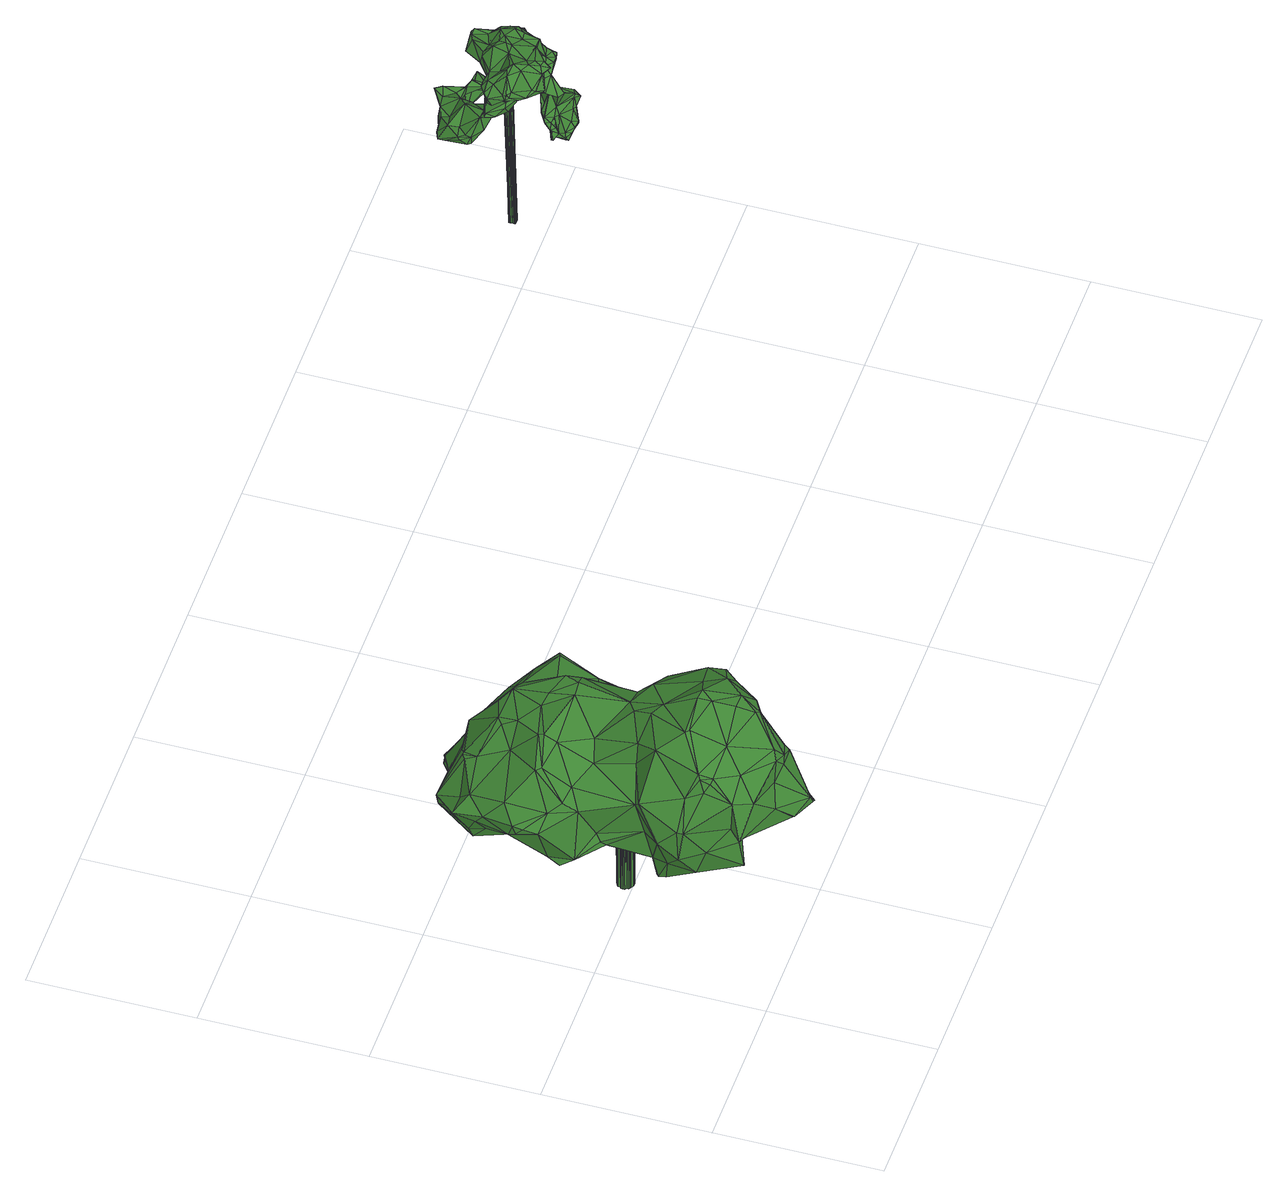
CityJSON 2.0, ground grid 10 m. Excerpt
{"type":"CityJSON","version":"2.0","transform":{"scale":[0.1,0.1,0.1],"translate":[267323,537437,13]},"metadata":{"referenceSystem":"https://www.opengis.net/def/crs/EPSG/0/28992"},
"CityObjects":{
"tree1":{"type":"SolitaryVegetationObject","attributes":{"gtid":575,"crown_width_m":16.63,"crown_median_z":21.66,"crown_r50_m":0.464,"crown_porosity":0.866,"trunk_H_m":8.47,"trunk_DBH_m":0.983,"trunk_radius_m":0.492,"trunk_base_height_m":13.19,"original_gtid":"658"},"geometry":[{"type":"Solid","lod":"3","boundaries":[[[[0,1,2]],[[3,4,5]],[[4,6,5]],[[7,8,9]],[[10,11,12]],[[13,14,15]],[[16,17,18]],[[19,20,21]],[[22,23,24]],[[25,26,27]],[[28,29,30]],[[31,32,33]],[[34,35,19]],[[36,37,38]],[[36,38,39]],[[40,41,20]],[[42,43,44]],[[45,43,42]],[[46,47,42]],[[48,49,50]],[[51,52,53]],[[1,54,55]],[[56,57,58]],[[59,60,61]],[[62,60,59]],[[63,64,65]],[[66,67,68]],[[0,2,69]],[[70,71,72]],[[6,68,73]],[[67,73,68]],[[74,75,76]],[[77,69,2]],[[48,44,43]],[[41,6,73]],[[41,40,6]],[[78,79,80]],[[81,27,26]],[[67,60,62]],[[82,83,84]],[[26,85,51]],[[86,50,81]],[[87,88,89]],[[90,91,92]],[[93,84,94]],[[83,95,96]],[[97,98,65]],[[97,65,99]],[[89,88,100]],[[30,84,96]],[[83,96,84]],[[30,29,84]],[[101,102,103]],[[6,104,68]],[[45,105,43]],[[25,27,106]],[[107,29,24]],[[107,94,29]],[[26,108,85]],[[42,109,45]],[[110,111,112]],[[113,95,114]],[[85,108,115]],[[10,112,116]],[[117,118,111]],[[111,119,117]],[[120,2,1]],[[4,121,116]],[[122,98,97]],[[62,114,73]],[[107,123,72]],[[99,124,125]],[[26,25,108]],[[113,126,59]],[[127,48,43]],[[0,128,129]],[[24,28,22]],[[19,35,20]],[[35,40,20]],[[130,131,132]],[[81,106,27]],[[24,29,28]],[[61,133,134]],[[61,134,59]],[[135,136,137]],[[54,136,135]],[[138,139,59]],[[54,129,136]],[[13,140,141]],[[142,14,17]],[[143,144,145]],[[89,146,147]],[[31,148,32]],[[15,14,142]],[[88,149,150]],[[11,151,152]],[[91,153,122]],[[153,91,100]],[[94,84,29]],[[6,35,5]],[[154,155,156]],[[41,73,114]],[[157,158,159]],[[116,160,4]],[[118,160,116]],[[110,112,12]],[[24,23,107]],[[161,162,105]],[[25,163,55]],[[76,164,74]],[[121,4,3]],[[82,84,165]],[[93,165,84]],[[1,129,54]],[[166,167,168]],[[102,168,167]],[[169,170,171]],[[4,104,6]],[[4,160,104]],[[106,163,25]],[[107,109,47]],[[107,47,94]],[[104,160,172]],[[139,113,59]],[[62,73,67]],[[134,173,38]],[[134,38,22]],[[61,174,133]],[[26,86,81]],[[175,86,26]],[[50,176,48]],[[10,116,121]],[[55,135,25]],[[108,25,135]],[[177,178,179]],[[66,68,117]],[[62,59,126]],[[171,58,169]],[[48,180,49]],[[81,49,106]],[[163,106,49]],[[92,181,132]],[[182,183,184]],[[104,117,68]],[[185,186,151]],[[100,88,187]],[[9,187,88]],[[109,72,71]],[[40,35,6]],[[26,51,175]],[[122,153,98]],[[188,189,170]],[[0,129,1]],[[83,82,21]],[[21,82,190]],[[191,192,193]],[[194,195,69]],[[7,69,195]],[[83,21,95]],[[196,174,61]],[[12,112,10]],[[197,198,199]],[[101,103,200]],[[95,21,20]],[[114,95,20]],[[114,20,41]],[[170,201,202]],[[121,203,10]],[[55,54,135]],[[204,37,36]],[[161,76,162]],[[205,162,76]],[[163,49,180]],[[199,193,185]],[[158,77,120]],[[162,206,207]],[[208,209,141]],[[208,141,140]],[[210,211,80]],[[18,141,209]],[[115,108,201]],[[170,189,171]],[[212,75,156]],[[129,128,137]],[[212,76,75]],[[129,137,136]],[[184,75,74]],[[180,213,15]],[[214,183,182]],[[173,39,38]],[[34,5,35]],[[3,5,34]],[[90,131,215]],[[185,97,99]],[[185,99,197]],[[181,11,132]],[[216,193,199]],[[70,217,182]],[[101,57,218]],[[219,137,128]],[[165,220,190]],[[82,165,190]],[[174,173,133]],[[80,213,207]],[[58,57,200]],[[33,177,179]],[[70,182,164]],[[3,166,121]],[[220,221,190]],[[153,100,187]],[[133,173,134]],[[222,223,46]],[[90,92,131]],[[132,131,92]],[[101,200,57]],[[105,127,43]],[[171,147,146]],[[18,209,16]],[[219,128,224]],[[7,225,189]],[[97,91,122]],[[153,187,65]],[[86,176,50]],[[135,201,108]],[[222,175,223]],[[165,46,220]],[[215,131,226]],[[97,181,91]],[[227,228,229]],[[157,159,230]],[[134,22,138]],[[58,144,169]],[[159,124,230]],[[124,231,140]],[[22,232,23]],[[80,79,216]],[[138,30,139]],[[164,76,70]],[[208,140,231]],[[191,216,79]],[[188,233,7]],[[234,218,130]],[[227,204,228]],[[210,198,124]],[[124,198,125]],[[97,185,181]],[[145,144,58]],[[182,184,74]],[[182,74,164]],[[56,218,57]],[[85,52,51]],[[56,215,226]],[[85,145,52]],[[92,91,181]],[[235,166,168]],[[236,203,235]],[[166,235,121]],[[99,125,197]],[[53,52,237]],[[117,172,118]],[[226,131,130]],[[238,156,75]],[[233,137,219]],[[56,226,218]],[[226,130,218]],[[193,186,185]],[[56,146,215]],[[179,229,31]],[[33,179,31]],[[102,234,168]],[[102,218,234]],[[235,168,234]],[[220,239,221]],[[185,197,199]],[[171,146,58]],[[45,71,105]],[[230,124,99]],[[159,231,124]],[[199,210,216]],[[76,191,205]],[[181,185,151]],[[155,192,156]],[[191,156,192]],[[87,225,149]],[[12,11,152]],[[140,13,211]],[[228,39,174]],[[117,240,66]],[[119,240,117]],[[69,77,194]],[[61,32,196]],[[118,116,111]],[[193,216,191]],[[107,72,109]],[[224,128,0]],[[224,0,69]],[[96,139,30]],[[102,101,218]],[[103,102,239]],[[221,239,102]],[[48,176,44]],[[241,23,232]],[[39,173,174]],[[242,187,9]],[[15,243,180]],[[142,243,15]],[[135,137,244]],[[178,245,154]],[[110,245,178]],[[239,220,246]],[[211,124,140]],[[210,124,211]],[[7,189,188]],[[87,189,225]],[[171,189,87]],[[178,238,179]],[[208,231,159]],[[46,246,220]],[[211,213,80]],[[127,180,48]],[[244,247,202]],[[244,137,247]],[[241,217,23]],[[182,217,241]],[[201,244,202]],[[99,64,230]],[[247,170,202]],[[180,248,163]],[[16,248,180]],[[11,203,236]],[[10,203,11]],[[213,105,207]],[[223,175,53]],[[51,53,175]],[[109,71,45]],[[70,123,217]],[[194,77,157]],[[232,38,241]],[[134,138,59]],[[135,244,201]],[[228,174,196]],[[150,149,7]],[[150,7,9]],[[178,154,238]],[[16,249,158]],[[209,249,16]],[[211,13,15]],[[165,250,46]],[[200,145,58]],[[237,52,145]],[[18,17,14]],[[251,229,179]],[[125,198,197]],[[180,243,16]],[[13,141,14]],[[215,146,89]],[[157,77,158]],[[224,233,219]],[[199,198,210]],[[46,42,222]],[[30,138,28]],[[94,250,93]],[[47,250,94]],[[93,250,165]],[[60,67,252]],[[195,253,8]],[[194,253,195]],[[230,63,194]],[[157,230,194]],[[65,187,242]],[[91,90,100]],[[153,65,98]],[[63,65,242]],[[159,158,249]],[[204,36,39]],[[151,186,152]],[[186,193,152]],[[116,112,111]],[[105,213,127]],[[180,127,213]],[[70,72,123]],[[11,181,151]],[[95,139,96]],[[160,118,172]],[[201,143,115]],[[201,169,143]],[[201,170,169]],[[46,53,246]],[[55,254,1]],[[143,169,144]],[[111,110,255]],[[158,254,55]],[[158,120,254]],[[14,141,18]],[[205,191,78]],[[56,58,146]],[[16,243,17]],[[17,243,142]],[[210,80,216]],[[156,238,154]],[[163,248,55]],[[158,55,248]],[[158,248,16]],[[145,85,143]],[[115,143,85]],[[88,87,149]],[[11,236,132]],[[90,215,89]],[[90,89,100]],[[234,130,236]],[[234,236,235]],[[132,236,130]],[[222,86,175]],[[88,150,9]],[[246,53,256]],[[246,256,239]],[[89,147,87]],[[237,200,103]],[[237,145,200]],[[195,8,7]],[[50,49,81]],[[15,213,211]],[[196,32,148]],[[109,42,47]],[[44,222,42]],[[47,46,250]],[[223,53,46]],[[22,38,232]],[[39,228,204]],[[104,172,117]],[[229,251,37]],[[214,37,251]],[[214,251,183]],[[33,240,177]],[[32,240,33]],[[66,240,32]],[[227,37,204]],[[227,229,37]],[[233,188,247]],[[233,247,137]],[[170,247,188]],[[7,149,225]],[[103,239,256]],[[53,237,256]],[[103,256,237]],[[87,147,171]],[[95,113,139]],[[192,12,152]],[[192,152,193]],[[78,80,206]],[[21,257,19]],[[21,190,257]],[[121,235,203]],[[191,258,78]],[[79,78,258]],[[76,212,191]],[[156,191,212]],[[107,23,123]],[[23,217,123]],[[254,120,1]],[[221,257,190]],[[214,259,37]],[[70,76,161]],[[37,259,38]],[[241,38,259]],[[71,161,105]],[[70,161,71]],[[28,138,22]],[[7,233,69]],[[99,65,64]],[[230,64,63]],[[178,177,255]],[[177,240,255]],[[111,255,119]],[[240,119,255]],[[178,255,110]],[[44,176,222]],[[77,2,120]],[[86,222,176]],[[78,162,205]],[[78,206,162]],[[182,259,214]],[[182,241,259]],[[162,207,105]],[[80,207,206]],[[79,258,191]],[[224,69,233]],[[251,75,183]],[[183,75,184]],[[251,179,75]],[[238,75,179]],[[9,253,242]],[[9,8,253]],[[102,167,221]],[[257,221,167]],[[257,167,19]],[[209,208,249]],[[159,249,208]],[[62,126,114]],[[34,167,3]],[[166,3,167]],[[34,19,167]],[[113,114,126]],[[228,196,148]],[[31,229,148]],[[229,228,148]],[[63,253,194]],[[63,242,253]],[[12,245,110]],[[192,245,12]],[[192,155,245]],[[154,245,155]],[[66,252,67]],[[32,252,66]],[[61,60,252]],[[61,252,32]],[[260,261,262]],[[260,262,263]],[[263,262,264]],[[263,264,265]],[[262,261,266]],[[262,266,264]],[[264,266,267]],[[264,267,265]],[[266,261,268]],[[266,268,267]],[[267,268,269]],[[267,269,265]],[[268,261,270]],[[268,270,269]],[[269,270,271]],[[269,271,265]],[[270,261,272]],[[270,272,271]],[[271,272,273]],[[271,273,265]],[[272,261,274]],[[272,274,273]],[[273,274,275]],[[273,275,265]],[[274,261,276]],[[274,276,275]],[[275,276,277]],[[275,277,265]],[[276,261,278]],[[276,278,277]],[[277,278,279]],[[277,279,265]],[[278,261,280]],[[278,280,279]],[[279,280,281]],[[279,281,265]],[[280,261,282]],[[280,282,281]],[[281,282,283]],[[281,283,265]],[[282,261,284]],[[282,284,283]],[[283,284,285]],[[283,285,265]],[[284,261,286]],[[284,286,285]],[[285,286,287]],[[285,287,265]],[[286,261,288]],[[286,288,287]],[[287,288,289]],[[287,289,265]],[[288,261,290]],[[288,290,289]],[[289,290,291]],[[289,291,265]],[[290,261,292]],[[290,292,291]],[[291,292,293]],[[291,293,265]],[[292,261,294]],[[292,294,293]],[[293,294,295]],[[293,295,265]],[[294,261,296]],[[294,296,295]],[[295,296,297]],[[295,297,265]],[[296,261,298]],[[296,298,297]],[[297,298,299]],[[297,299,265]],[[298,261,300]],[[298,300,299]],[[299,300,301]],[[299,301,265]],[[300,261,302]],[[300,302,301]],[[301,302,303]],[[301,303,265]],[[302,261,304]],[[302,304,303]],[[303,304,305]],[[303,305,265]],[[304,261,306]],[[304,306,305]],[[305,306,307]],[[305,307,265]],[[306,261,308]],[[306,308,307]],[[307,308,309]],[[307,309,265]],[[308,261,260]],[[308,260,309]],[[309,260,263]],[[309,263,265]]]]}]},
"tree2":{"type":"SolitaryVegetationObject","attributes":{"gtid":582,"crown_width_m":7.18,"crown_median_z":24.04,"crown_r50_m":0.292,"crown_porosity":0.915,"trunk_H_m":10.65,"trunk_DBH_m":0.458,"trunk_radius_m":0.229,"trunk_base_height_m":13.39,"original_gtid":"665"},"geometry":[{"type":"MultiSurface","lod":"3","boundaries":[[[310,311,312]],[[313,314,315]],[[316,317,318]],[[319,313,320]],[[321,322,323]],[[324,325,326]],[[327,328,329]],[[330,331,332]],[[333,334,335]],[[336,337,338]],[[339,340,341]],[[342,343,344]],[[315,314,345]],[[333,335,346]],[[333,346,347]],[[333,347,348]],[[349,350,351]],[[352,353,354]],[[355,356,357]],[[358,359,360]],[[361,362,363]],[[364,365,366]],[[332,367,330]],[[368,369,370]],[[368,370,371]],[[372,373,374]],[[375,336,338]],[[375,338,376]],[[315,341,313]],[[377,378,379]],[[380,381,382]],[[383,337,384]],[[332,344,385]],[[386,387,388]],[[356,355,389]],[[332,390,344]],[[332,331,390]],[[391,392,393]],[[368,371,394]],[[395,396,397]],[[398,399,400]],[[401,384,402]],[[403,404,405]],[[406,407,408]],[[409,310,312]],[[410,411,412]],[[333,348,413]],[[414,390,415]],[[416,417,418]],[[419,420,376]],[[421,384,337]],[[421,337,336]],[[422,423,424]],[[425,376,426]],[[425,426,427]],[[428,429,312]],[[386,430,387]],[[341,431,339]],[[369,432,433]],[[434,422,435]],[[422,436,435]],[[366,437,364]],[[376,338,438]],[[383,438,337]],[[338,337,438]],[[383,439,438]],[[375,421,336]],[[440,441,442]],[[443,444,445]],[[389,445,444]],[[438,439,446]],[[376,438,419]],[[447,448,449]],[[450,328,451]],[[431,450,451]],[[327,451,328]],[[452,327,329]],[[446,419,438]],[[453,403,454]],[[455,393,351]],[[340,320,341]],[[402,325,456]],[[355,357,457]],[[457,458,459]],[[392,460,461]],[[462,417,416]],[[437,366,463]],[[437,463,464]],[[462,465,417]],[[466,467,468]],[[331,330,469]],[[388,331,469]],[[421,375,470]],[[439,420,446]],[[471,420,439]],[[472,473,474]],[[474,473,475]],[[402,456,401]],[[472,465,473]],[[461,427,476]],[[323,477,478]],[[369,479,432]],[[368,479,369]],[[310,480,481]],[[318,482,316]],[[483,484,482]],[[483,482,318]],[[464,454,405]],[[485,380,486]],[[487,488,489]],[[310,398,311]],[[310,490,398]],[[403,405,454]],[[315,450,341]],[[431,341,450]],[[491,330,492]],[[448,493,494]],[[495,400,399]],[[334,496,458]],[[497,458,496]],[[457,459,355]],[[355,459,498]],[[483,318,499]],[[500,501,502]],[[439,503,471]],[[446,420,419]],[[504,505,506]],[[507,445,389]],[[499,318,508]],[[472,509,510]],[[402,432,511]],[[447,493,448]],[[410,512,411]],[[416,512,410]],[[340,395,320]],[[422,513,436]],[[514,457,357]],[[458,457,514]],[[515,516,433]],[[517,480,310]],[[319,345,314]],[[313,319,314]],[[326,511,324]],[[495,518,400]],[[519,520,521]],[[471,427,420]],[[514,466,468]],[[357,466,514]],[[377,379,440]],[[522,523,524]],[[496,413,525]],[[333,496,334]],[[424,452,526]],[[527,433,432]],[[466,528,467]],[[517,467,528]],[[529,499,530]],[[531,501,532]],[[531,532,530]],[[533,534,360]],[[424,526,422]],[[342,374,396]],[[461,476,535]],[[358,387,430]],[[326,402,511]],[[536,477,537]],[[538,363,539]],[[503,518,471]],[[410,412,364]],[[468,448,514]],[[414,344,343]],[[435,436,540]],[[529,532,541]],[[342,542,343]],[[396,543,319]],[[540,434,435]],[[538,361,363]],[[349,393,544]],[[406,351,350]],[[545,396,546]],[[545,546,478]],[[540,547,434]],[[527,520,433]],[[548,487,454]],[[416,410,462]],[[357,356,549]],[[550,395,551]],[[551,395,340]],[[389,549,356]],[[542,395,550]],[[464,552,437]],[[484,437,552]],[[553,508,317]],[[554,499,555]],[[381,346,447]],[[501,556,502]],[[555,465,462]],[[365,412,411]],[[455,365,411]],[[439,515,503]],[[383,515,439]],[[464,405,552]],[[436,513,540]],[[349,544,461]],[[520,519,557]],[[540,558,547]],[[540,559,558]],[[517,537,477]],[[538,537,517]],[[500,532,501]],[[468,485,449]],[[549,466,357]],[[560,373,451]],[[396,373,560]],[[533,359,534]],[[561,360,534]],[[562,352,354]],[[562,563,352]],[[560,451,424]],[[415,385,564]],[[335,334,494]],[[486,449,485]],[[462,410,555]],[[550,565,390]],[[343,390,565]],[[455,351,566]],[[354,567,562]],[[568,466,549]],[[569,362,570]],[[361,570,362]],[[385,371,571]],[[411,512,455]],[[572,403,453]],[[429,381,380]],[[552,316,482]],[[328,450,441]],[[396,395,342]],[[517,477,480]],[[420,427,426]],[[420,426,376]],[[440,379,329]],[[452,329,379]],[[327,452,424]],[[451,327,424]],[[513,378,377]],[[526,452,378]],[[328,440,442]],[[395,542,342]],[[573,367,371]],[[360,561,358]],[[448,494,334]],[[574,575,324]],[[325,324,575]],[[344,390,343]],[[402,470,432]],[[374,373,396]],[[492,561,491]],[[534,491,561]],[[461,535,349]],[[551,343,565]],[[397,320,395]],[[319,320,397]],[[540,513,559]],[[329,441,440]],[[328,441,329]],[[576,371,571]],[[321,323,546]],[[321,546,322]],[[365,364,412]],[[402,384,421]],[[552,482,484]],[[535,577,349]],[[568,444,361]],[[578,490,481]],[[510,509,459]],[[498,459,509]],[[502,579,580]],[[581,579,502]],[[455,391,393]],[[498,389,355]],[[516,582,369]],[[549,389,444]],[[549,444,568]],[[443,361,444]],[[396,564,342]],[[471,518,427]],[[460,427,461]],[[527,427,460]],[[495,427,518]],[[407,406,350]],[[564,414,415]],[[434,583,423]],[[434,423,422]],[[527,460,520]],[[535,476,495]],[[584,489,585]],[[556,581,502]],[[485,517,409]],[[530,532,529]],[[312,429,409]],[[339,372,340]],[[431,372,339]],[[375,425,527]],[[376,425,375]],[[578,579,581]],[[560,583,547]],[[428,521,460]],[[315,522,524]],[[505,328,523]],[[358,561,573]],[[335,494,493]],[[430,469,491]],[[459,525,510]],[[491,469,330]],[[514,448,458]],[[334,458,448]],[[358,586,387]],[[573,586,358]],[[346,493,447]],[[335,493,346]],[[587,385,344]],[[553,483,508]],[[499,508,483]],[[576,573,574]],[[323,480,477]],[[344,342,564]],[[344,564,587]],[[556,563,581]],[[384,582,383]],[[379,378,452]],[[571,367,332]],[[558,322,547]],[[409,380,485]],[[437,484,364]],[[405,404,552]],[[410,364,554]],[[410,554,555]],[[450,442,441]],[[503,515,520]],[[433,520,515]],[[401,369,582]],[[418,472,588]],[[580,536,502]],[[569,500,539]],[[554,484,483]],[[364,484,554]],[[313,341,320]],[[512,391,455]],[[574,368,394]],[[394,576,574]],[[576,394,371]],[[318,317,508]],[[361,443,570]],[[512,416,589]],[[576,571,590]],[[456,369,401]],[[348,588,413]],[[418,588,348]],[[424,591,560]],[[393,349,351]],[[499,529,592]],[[472,474,509]],[[584,453,489]],[[577,399,398]],[[507,541,443]],[[445,507,443]],[[475,541,507]],[[592,529,593]],[[592,593,473]],[[539,500,502]],[[369,433,516]],[[535,399,577]],[[383,516,515]],[[434,547,583]],[[370,492,573]],[[370,573,371]],[[316,594,317]],[[552,404,594]],[[552,594,316]],[[576,590,573]],[[387,573,590]],[[548,454,463]],[[381,429,428]],[[563,556,352]],[[315,524,450]],[[442,450,524]],[[348,347,418]],[[361,538,568]],[[409,429,380]],[[507,498,475]],[[389,498,507]],[[595,451,373]],[[595,373,372]],[[554,483,499]],[[530,596,531]],[[506,580,579]],[[392,544,393]],[[475,498,509]],[[467,485,468]],[[475,509,474]],[[386,469,430]],[[388,469,386]],[[408,597,598]],[[366,598,597]],[[564,385,587]],[[325,370,479]],[[325,479,456]],[[476,427,495]],[[486,418,449]],[[558,504,322]],[[583,560,591]],[[472,418,417]],[[520,460,521]],[[396,319,397]],[[421,470,402]],[[340,374,551]],[[342,344,551]],[[371,367,571]],[[541,593,529]],[[591,423,583]],[[342,551,374]],[[550,551,565]],[[535,495,399]],[[488,585,489]],[[573,575,574]],[[561,575,573]],[[325,575,561]],[[563,562,398]],[[485,467,517]],[[409,517,310]],[[497,459,458]],[[537,539,502]],[[537,502,536]],[[362,569,539]],[[363,362,539]],[[384,401,582]],[[548,408,487]],[[408,488,487]],[[460,392,428]],[[463,454,464]],[[354,594,567]],[[567,572,562]],[[594,404,567]],[[422,378,513]],[[526,378,422]],[[398,562,584]],[[478,546,323]],[[566,406,598]],[[408,598,406]],[[512,392,391]],[[512,428,392]],[[512,589,428]],[[408,407,488]],[[415,590,571]],[[415,571,385]],[[385,571,332]],[[472,417,465]],[[504,513,505]],[[581,490,578]],[[599,349,577]],[[392,461,544]],[[499,592,555]],[[345,536,580]],[[506,345,580]],[[516,383,582]],[[325,402,326]],[[570,532,569]],[[569,532,500]],[[573,387,586]],[[427,527,425]],[[577,585,599]],[[584,585,577]],[[541,475,593]],[[475,473,593]],[[548,597,408]],[[413,496,333]],[[347,600,418]],[[510,525,472]],[[511,432,479]],[[511,479,324]],[[506,322,504]],[[589,381,428]],[[490,310,481]],[[499,483,601]],[[553,601,483]],[[520,557,503]],[[448,468,449]],[[594,553,317]],[[354,553,594]],[[387,602,388]],[[340,372,374]],[[527,432,470]],[[527,470,375]],[[443,532,570]],[[541,532,443]],[[564,344,414]],[[539,537,538]],[[578,480,323]],[[447,449,381]],[[382,381,449]],[[496,525,497]],[[459,497,525]],[[365,455,566]],[[428,312,311]],[[560,546,396]],[[365,566,366]],[[465,592,473]],[[555,592,465]],[[585,407,599]],[[488,407,585]],[[558,559,504]],[[536,478,477]],[[311,398,400]],[[322,560,547]],[[453,584,572]],[[562,572,584]],[[567,404,403]],[[567,403,572]],[[505,513,377]],[[328,442,523]],[[377,440,328]],[[377,328,505]],[[352,596,353]],[[352,531,596]],[[349,407,350]],[[599,407,349]],[[353,596,530]],[[366,597,463]],[[463,597,548]],[[351,406,566]],[[578,323,579]],[[579,323,506]],[[322,506,323]],[[574,479,368]],[[324,479,574]],[[521,400,519]],[[519,400,518]],[[578,481,480]],[[563,490,581]],[[398,490,563]],[[588,472,525]],[[588,525,413]],[[416,418,600]],[[416,600,589]],[[331,602,390]],[[390,602,415]],[[388,602,331]],[[590,602,387]],[[590,415,602]],[[595,372,451]],[[451,372,431]],[[505,522,506]],[[505,523,522]],[[506,522,345]],[[453,454,489]],[[487,489,454]],[[398,584,577]],[[428,311,521]],[[322,546,560]],[[466,568,528]],[[311,400,521]],[[345,522,315]],[[538,517,528]],[[538,528,568]],[[524,523,442]],[[478,543,396]],[[319,543,345]],[[536,345,543]],[[536,543,478]],[[545,478,396]],[[591,424,423]],[[501,603,556]],[[556,603,352]],[[533,360,359]],[[561,370,325]],[[561,492,370]],[[352,603,531]],[[531,603,501]],[[347,346,381]],[[600,347,381]],[[600,381,589]],[[566,598,366]],[[370,369,479]],[[456,479,369]],[[551,344,343]],[[354,601,553]],[[513,504,559]],[[530,601,353]],[[499,601,530]],[[518,557,519]],[[518,503,557]],[[353,601,354]],[[414,343,390]],[[390,343,550]],[[542,550,343]],[[491,534,359]],[[430,359,358]],[[491,359,430]],[[573,492,367]],[[330,367,492]],[[449,418,382]],[[382,418,380]],[[380,418,486]],[[604,605,606]],[[604,606,607]],[[607,606,608]],[[607,608,609]],[[608,606,610]],[[608,610,609]],[[606,605,611]],[[606,611,610]],[[610,611,612]],[[610,612,609]],[[611,605,613]],[[611,613,612]],[[612,613,614]],[[612,614,609]],[[614,613,615]],[[614,615,609]],[[613,605,616]],[[613,616,615]],[[615,616,617]],[[615,617,609]],[[616,605,618]],[[616,618,617]],[[618,605,619]],[[618,619,617]],[[617,619,620]],[[617,620,609]],[[620,619,621]],[[620,621,609]],[[619,605,622]],[[619,622,621]],[[621,622,623]],[[621,623,609]],[[622,605,624]],[[622,624,623]],[[623,624,625]],[[623,625,609]],[[624,605,626]],[[624,626,625]],[[625,626,627]],[[625,627,609]],[[626,605,628]],[[626,628,627]],[[627,628,629]],[[627,629,609]],[[629,628,630]],[[629,630,609]],[[628,605,631]],[[628,631,630]],[[630,631,632]],[[630,632,609]],[[631,605,633]],[[631,633,632]],[[632,633,634]],[[632,634,609]],[[633,605,635]],[[633,635,634]],[[634,635,607]],[[634,607,609]],[[635,605,604]],[[635,604,607]]]}]}
},
"vertices":[
[64,205,66],[79,200,61],[57,197,68],[53,64,152],[36,51,139],[55,62,152],[57,41,144],[31,202,82],[21,185,84],[9,186,94],[24,82,118],[30,86,110],[20,70,94],[60,141,43],[69,146,31],[75,137,40],[79,151,34],[70,149,28],[65,154,23],[82,63,158],[91,43,151],[102,55,150],[122,33,80],[117,48,56],[133,47,83],[119,176,77],[132,163,98],[130,161,78],[132,44,89],[134,49,94],[128,44,103],[54,31,77],[64,15,96],[53,31,79],[76,64,157],[77,56,156],[102,37,71],[83,46,67],[107,29,67],[94,6,76],[81,43,152],[88,34,143],[117,105,82],[114,107,79],[125,122,83],[116,103,80],[118,107,103],[126,84,95],[102,130,72],[113,155,57],[120,141,83],[123,159,119],[120,158,120],[115,134,114],[83,206,67],[91,190,57],[66,152,134],[74,150,137],[77,172,131],[100,18,107],[80,15,116],[88,2,86],[85,16,118],[18,169,78],[24,145,79],[5,152,91],[46,22,115],[72,17,125],[51,31,130],[40,202,72],[89,62,61],[114,83,70],[116,76,69],[78,20,128],[69,56,47],[66,54,52],[72,79,56],[48,182,69],[65,85,77],[46,114,84],[63,119,73],[130,154,75],[123,62,135],[119,55,132],[130,60,111],[116,171,110],[123,142,88],[40,181,110],[20,179,100],[44,163,117],[30,144,120],[14,132,105],[19,125,110],[131,77,102],[132,74,99],[103,38,137],[115,46,117],[6,135,95],[3,147,95],[17,133,68],[14,157,106],[82,135,142],[78,104,140],[91,136,137],[38,43,136],[97,100,61],[122,171,72],[131,55,79],[109,186,90],[117,85,74],[21,58,84],[21,55,105],[21,59,105],[103,33,119],[93,33,139],[101,182,106],[30,57,124],[35,31,122],[33,47,128],[36,32,102],[72,184,70],[43,78,143],[3,143,99],[111,53,61],[39,144,59],[17,130,66],[97,20,113],[97,114,68],[67,209,71],[70,209,70],[45,136,130],[32,141,121],[30,123,113],[93,1,79],[103,20,90],[100,195,80],[71,210,73],[70,209,74],[111,30,98],[109,38,115],[48,143,41],[54,146,36],[74,146,32],[86,173,124],[80,172,129],[87,169,127],[54,162,131],[53,171,126],[74,8,82],[39,188,107],[27,187,89],[28,108,83],[31,81,90],[3,149,100],[34,69,55],[33,73,55],[36,75,53],[51,168,65],[69,167,62],[51,152,50],[35,50,136],[97,75,80],[84,91,78],[111,168,55],[83,64,37],[120,89,125],[66,88,147],[74,83,148],[70,99,142],[69,178,127],[66,194,110],[56,174,128],[36,44,133],[95,6,77],[93,2,78],[127,147,102],[125,124,83],[26,21,86],[29,50,69],[40,41,64],[104,142,50],[19,116,106],[83,60,39],[71,51,47],[69,53,47],[16,117,71],[26,105,79],[9,168,96],[56,195,96],[44,190,107],[115,70,142],[46,83,66],[31,76,71],[28,102,76],[20,177,68],[31,201,76],[75,7,82],[15,125,65],[19,126,66],[21,117,70],[86,144,141],[83,191,102],[74,194,102],[48,91,124],[84,28,93],[68,80,65],[86,99,81],[95,109,67],[54,147,36],[65,155,23],[32,127,72],[63,128,64],[59,60,69],[84,126,57],[74,51,50],[45,147,133],[36,111,77],[105,49,58],[74,135,140],[67,208,73],[117,94,126],[92,95,143],[128,123,92],[126,122,97],[59,203,72],[42,190,107],[45,144,134],[74,35,88],[75,8,82],[58,34,76],[38,147,62],[49,146,44],[111,33,65],[54,202,80],[56,118,128],[51,91,137],[46,115,119],[96,152,125],[36,62,58],[99,106,127],[32,26,97],[110,41,52],[11,173,89],[78,148,34],[75,193,99],[27,66,73],[105,109,115],[71,194,100],[90,157,54],[64,151,50],[130,81,101],[64,50,67],[72,18,108],[18,179,75],[85,192,59],[28,44,87],[101,129,118],[96,67,150],[45,85,84],[104,45,58],[78,105,2],[73,105,2],[78,106,2],[77,105,87],[77,106,87],[72,105,87],[77,107,2],[76,107,87],[76,108,2],[76,108,87],[75,109,2],[74,109,87],[74,110,2],[73,110,87],[73,110,2],[72,110,87],[72,110,2],[71,110,87],[70,109,2],[70,109,87],[69,108,2],[69,108,87],[69,107,2],[68,107,87],[68,106,2],[67,106,87],[68,105,2],[67,105,87],[68,104,2],[67,103,87],[69,103,2],[68,102,87],[69,102,2],[69,101,87],[70,101,2],[70,101,87],[72,100,2],[71,100,87],[73,100,2],[72,100,87],[74,100,2],[73,100,87],[75,101,2],[75,101,87],[76,102,2],[76,101,87],[77,103,2],[76,102,87],[78,104,2],[77,104,87],
[547,316,116],[536,318,120],[543,322,117],[570,294,94],[569,291,96],[568,287,93],[541,296,138],[542,297,137],[542,300,141],[567,301,97],[570,301,94],[549,300,95],[542,300,97],[552,300,109],[542,359,104],[543,362,98],[539,363,104],[553,291,79],[557,289,83],[554,287,79],[558,340,89],[569,337,88],[564,336,93],[559,348,134],[563,346,123],[556,350,121],[515,354,95],[518,354,93],[510,352,95],[571,299,90],[572,303,92],[570,297,91],[566,319,97],[569,320,98],[565,322,99],[564,289,98],[552,349,125],[555,346,132],[557,347,134],[516,326,129],[513,324,129],[516,327,133],[547,317,125],[545,315,136],[538,311,135],[576,330,127],[578,325,125],[576,332,124],[558,352,85],[557,356,84],[556,361,85],[569,305,123],[568,301,123],[568,301,122],[532,315,144],[528,317,143],[524,316,142],[558,340,91],[548,347,101],[537,348,100],[548,348,95],[553,338,99],[571,299,87],[559,302,91],[565,307,93],[516,348,101],[509,340,101],[549,290,81],[547,289,79],[552,287,79],[545,324,125],[544,338,127],[547,336,133],[521,348,93],[527,357,95],[558,330,99],[567,346,89],[567,347,95],[569,339,88],[578,323,126],[571,330,100],[524,330,134],[530,329,127],[521,330,133],[552,345,103],[569,307,97],[561,308,95],[568,305,97],[534,311,118],[524,317,116],[529,317,109],[531,352,97],[531,357,99],[529,297,130],[530,296,131],[523,299,136],[513,324,132],[512,321,129],[513,314,134],[548,322,119],[543,321,140],[533,323,135],[531,317,143],[560,346,136],[566,323,100],[567,331,104],[546,331,140],[551,329,140],[551,335,135],[509,339,99],[512,333,100],[525,355,97],[538,292,88],[541,294,91],[550,294,82],[518,342,100],[513,337,100],[519,330,110],[533,329,125],[543,325,123],[562,352,84],[571,297,83],[533,346,107],[532,339,107],[537,294,92],[533,293,90],[533,292,90],[530,310,142],[511,348,94],[515,334,92],[555,286,81],[558,285,82],[558,285,83],[568,307,125],[573,317,122],[571,316,125],[511,335,95],[555,346,123],[561,342,121],[557,336,133],[566,289,87],[556,297,84],[549,288,76],[524,308,134],[518,303,134],[523,327,136],[536,354,101],[574,336,125],[569,339,124],[564,334,135],[522,329,113],[519,328,114],[550,325,141],[519,312,135],[522,301,137],[555,327,141],[565,325,120],[561,325,120],[562,330,122],[562,345,86],[526,350,98],[522,329,97],[560,331,140],[561,323,142],[563,324,141],[565,322,140],[518,327,112],[555,301,108],[555,300,107],[541,351,102],[551,311,117],[548,313,116],[539,301,140],[541,305,141],[536,307,142],[554,324,122],[552,331,136],[517,307,132],[515,317,133],[521,309,132],[546,311,117],[555,349,83],[548,347,84],[556,349,121],[562,346,122],[521,322,111],[561,343,132],[561,340,132],[566,327,133],[553,308,140],[560,300,123],[557,304,122],[555,300,118],[523,330,97],[546,295,95],[551,294,92],[552,296,97],[566,319,130],[542,300,140],[565,327,139],[564,332,138],[535,357,103],[533,329,133],[540,291,89],[566,336,121],[522,343,98],[529,347,99],[557,313,118],[527,326,103],[529,328,106],[531,337,107],[532,326,110],[563,289,96],[561,289,89],[563,288,89],[562,335,136],[547,289,78],[526,341,111],[563,316,123],[559,308,140],[554,308,138],[561,314,128],[561,305,125],[553,362,82],[553,359,85],[519,327,114],[554,297,107],[555,301,117],[566,305,122],[564,300,122],[537,295,93],[561,311,138],[571,317,98],[563,302,94],[519,327,129],[551,301,94],[549,304,94],[540,299,95],[515,312,134],[573,320,122],[572,317,97],[571,317,93],[535,299,138],[539,304,139],[541,310,140],[549,321,141],[547,307,117],[525,330,103],[541,296,95],[541,293,92],[549,304,93],[552,355,87],[535,312,123],[540,308,120],[560,322,99],[571,318,95],[521,323,136],[531,300,133],[572,317,121],[564,300,123],[567,303,124],[556,335,98],[529,305,135],[552,345,96],[548,348,101],[548,349,95],[553,345,103],[526,317,119],[548,301,112],[546,293,111],[550,291,111],[545,300,113],[529,350,97],[541,296,93],[528,316,124],[517,319,132],[561,344,89],[558,324,98],[559,338,135],[542,336,134],[557,338,96],[546,296,94],[556,317,140],[560,317,141],[538,299,136],[560,299,91],[552,316,137],[516,314,135],[516,316,134],[518,323,131],[547,337,133],[542,312,137],[565,338,92],[553,307,119],[550,320,4],[548,320,4],[550,321,4],[548,322,110],[548,323,110],[546,322,110],[548,324,110],[549,322,4],[547,324,110],[548,322,4],[547,325,110],[546,325,110],[547,322,4],[545,324,110],[546,322,4],[546,321,4],[544,324,110],[544,323,110],[546,320,4],[544,322,110],[546,319,4],[544,321,110],[546,318,4],[545,321,110],[547,318,4],[545,320,110],[546,320,110],[548,318,4],[547,320,110],[549,318,4],[548,321,110],[550,319,4]
]}
